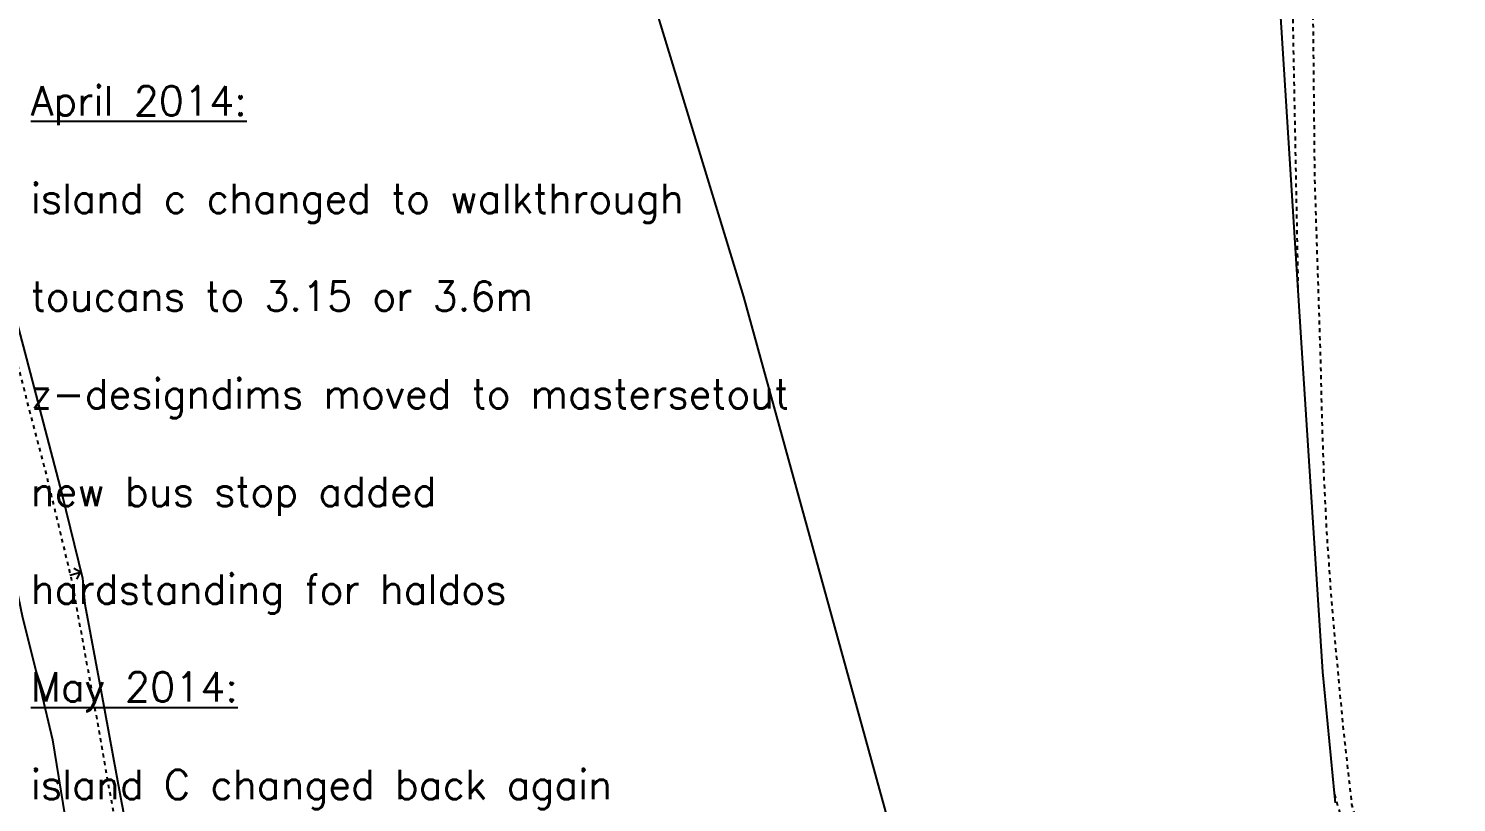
# Model space of a CAD drawing. Extents: x 421500 to 422711, y 436000 to 437000.
# Drawn here: x 422260.5 to 422443.2, y 436560.4 to 436659.5 of the extents above; entities that cross this region are included whole.
import ezdxf

# ---------------------------------------------------------------- set-up
doc = ezdxf.new("R2010")
doc.units = 0
doc.linetypes.add('716709-ExBase$0$OS-DASHEDLINE', pattern=[1, 0.5, -0.5])
doc.layers.get('0').update_dxf_attribs({"color": 210})
for name, color, linetype in [('716709-ExBase$0$OS-LINE_0030_OBSTRUCTING_FEAT', 8, 'Continuous'), ('716709-ExBase$0$OS-LINE_0032_PATH_OR_EDGE', 8, '716709-ExBase$0$OS-DASHEDLINE'), ('716709-ExBase$0$OS-LINE_0059_WATER_EDGE_LIMIT', 8, 'Continuous'), ('716709-ExBase$0$OS-PT_0026_BENCH_MARK_LOCN', 8, 'Continuous'), ('716709-ExBase$0$OS-SYMB_0026_BENCH_MARK', 8, 'Continuous'), ('z-dwgnotes', 11, 'Continuous')]:
    doc.layers.add(name, color=color, linetype=linetype)
doc.styles.add('KL_LTAG', font='romans.shx')

# ---------------------------------------------------------------- blocks, each defined once
blk = doc.blocks.new('716709-ExBase$0$OS-BENCH MARK')
at = {"linetype": 'Continuous'}
blk.add_line((1.42, 0), (0, 0), dxfattribs=at)
at = {"linetype": 'Continuous', "flags": 128}
blk.add_lwpolyline([(0.707, 0.707), (0, 0), (0.707, -0.707)], dxfattribs=at)
blk = doc.blocks.new('716709-ExBase$0$OS-DOT')
at = {"linetype": 'Continuous'}
blk.add_circle((0, 0), 0.05, dxfattribs=at)

msp = doc.modelspace()

# ---------------------------------------------------------------- linework, layer by layer
at = {"layer": '716709-ExBase$0$OS-LINE_0030_OBSTRUCTING_FEAT'}
msp.add_line((422427.75, 436560.39), (422427.64, 436561.63), dxfattribs=at)
at = {"layer": '716709-ExBase$0$OS-LINE_0030_OBSTRUCTING_FEAT', "flags": 128}
for points in [[(422372.96, 436549.34), (422352.05, 436625.15), (422301.55, 436790.7), (422296.93, 436790.09)], [(422427.64, 436561.63), (422426.16, 436577.15), (422423.38, 436619.93), (422413.62, 436774)], [(422229.72, 436720.82), (422230.85, 436717.9), (422237.05, 436696.9), (422244.65, 436672.15), (422253.6, 436641.5), (422255.7, 436634.2), (422260.25, 436617.2), (422264.75, 436599.95), (422267.4, 436589.15), (422267.7, 436585.8), (422269.75, 436574.85), (422272.25, 436561.1), (422273.7, 436553.55), (422276.25, 436531.7), (422277.9, 436518.7), (422278.85, 436510.95), (422281.3, 436500)]]:
    msp.add_lwpolyline(points, dxfattribs=at)
at = {"layer": '716709-ExBase$0$OS-LINE_0032_PATH_OR_EDGE', "flags": 128}
for points in [[(422441.54, 436505.09), (422441.6, 436505.5), (422442.25, 436507.3), (422442.75, 436509.25), (422443.05, 436511.1), (422443.2, 436513), (422443.25, 436514.85), (422443.15, 436516.65), (422442.85, 436518.95), (422442.45, 436521.25), (422441.95, 436523.6), (422441, 436527.8), (422439.8, 436531.95), (422437.3, 436538.25), (422432.55, 436551.1), (422429.88, 436560.15), (422428.74, 436570.37), (422427.9, 436579.38), (422427.13, 436588.39), (422426.67, 436595.04), (422426.33, 436601.69), (422426.06, 436609.41), (422425.88, 436617.14), (422425.13, 436640.35), (422424.85, 436668.3), (422424.9, 436692.45), (422424.7, 436698.25), (422423.3, 436713.25), (422419.55, 436752.1), (422417.35, 436768.55), (422416.1, 436778.1), (422414.2, 436808.5), (422409.2, 436865.2), (422410, 436868.1), (422408, 436868.6), (422407.34, 436866.06)], [(422423.01, 436626.17), (422422.1, 436672.9), (422422.2, 436694.7), (422421.75, 436704.2), (422420.1, 436719.55), (422417.15, 436750.85), (422413.62, 436774)], [(422222.6, 436733.8), (422228.9, 436719.55), (422234.25, 436701.45), (422239.45, 436684.2), (422248.9, 436653), (422254.65, 436633.4), (422262.85, 436602), (422265.95, 436589.1), (422268.65, 436574.3), (422272.1, 436554.85), (422273.65, 436544.95), (422275.35, 436528.95), (422277.05, 436515.4), (422280.15, 436500)], [(422438.78, 436508.26), (422439.5, 436509.4), (422440, 436510.5), (422440.35, 436511.45), (422440.55, 436514.45), (422440.25, 436517.5), (422440.1, 436519.8), (422439.85, 436522.2), (422439.7, 436523.3), (422439.25, 436525.25), (422438.7, 436527.15), (422434.25, 436539.9), (422431.65, 436547.2), (422427.64, 436561.63)]]:
    msp.add_lwpolyline(points, dxfattribs=at)
at = {"layer": '716709-ExBase$0$OS-LINE_0059_WATER_EDGE_LIMIT', "flags": 128}
msp.add_lwpolyline([(422248.1, 436631.7), (422248.72, 436629.43), (422249.8, 436626.25), (422251.2, 436621.5), (422253.55, 436612.5), (422255.15, 436605.95), (422257.75, 436593.6), (422259.7, 436584.1), (422262.05, 436574.75), (422263.55, 436568.45), (422266.7, 436549), (422269.6, 436529.5), (422271.75, 436515.7), (422274.35, 436500)], dxfattribs=at)

# ---------------------------------------------------------------- block references
at = {"layer": '716709-ExBase$0$OS-PT_0026_BENCH_MARK_LOCN'}
msp.add_blockref('716709-ExBase$0$OS-DOT', (422267.15, 436589.9), dxfattribs=at)
at = {"layer": '716709-ExBase$0$OS-SYMB_0026_BENCH_MARK', "rotation": 196.3999938964844}
msp.add_blockref('716709-ExBase$0$OS-BENCH MARK', (422267.15, 436589.9), dxfattribs=at)

# ---------------------------------------------------------------- texts
at = {"layer": 'z-dwgnotes', "insert": (422260.78, 436652.11), "char_height": 3.75, "attachment_point": 1, "style": 'KL_LTAG'}
msp.add_mtext_dynamic_manual_height_columns('{\\LApril 2014:\\P}\\Pisland c changed to walkthrough\\P\\Ptoucans to 3.15 or 3.6m\\P\\Pz-designdims moved to mastersetout\\P\\Pnew bus stop added\\P\\Phardstanding for haldos\\P\\P{\\LMay 2014:\\P}\\Pisland C changed back again\\P\\Pshelter added to stop with bus layby\\P\\P2 no. pr-cycboll added\\P\\PHawthorn Grove crossing from toucan to 2.7 ped\\P{\\L\\PJune 2014:\\P}\\Pzig-zags omitted, stoplines corrected (1.0m from poles)\\P\\P\\P\\P{\\L\\PCONSTRUCTION SET\\P\\P}July 2014: Eastern bus stop moved southwards\\P\\PSee mastersetout for designdims\\P\\PSEE WORD DOC FOR OTHER CHANGES', width=187.718, gutter_width=50, heights=[0], dxfattribs=at)

doc.saveas('drawing.dxf')
